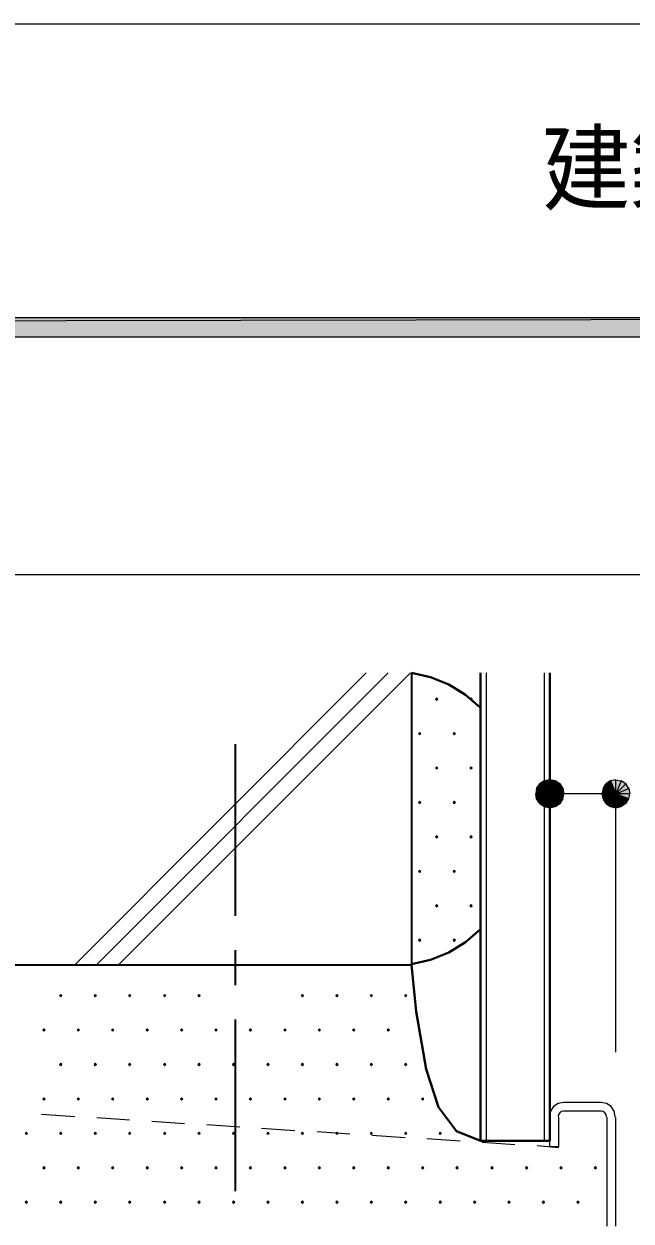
# Model space of a CAD drawing. Header units: millimetres. Extents: x 0 to 420, y 0 to 297.
# Drawn here: x 329.2 to 351.22, y 253.55 to 296.97 of the extents above; entities that cross this region are included whole.
import ezdxf
from ezdxf.enums import TextEntityAlignment as Align

# ---------------------------------------------------------------- set-up
doc = ezdxf.new("R2010")
doc.units = ezdxf.units.MM
doc.styles.add('kst32b', font='NotoSansJP-Variable.ttf')

msp = doc.modelspace()

# ---------------------------------------------------------------- hatches: boundary and pattern name
h = msp.add_hatch(color=7)
h.paths.add_polyline_path([(394.166, 285.623), (394.166, 286.321), (26.183, 285.623), (394.166, 285.623)])
h.paths.add_polyline_path([(394.166, 286.321), (26.183, 285.623), (26.183, 286.321), (394.166, 286.321)])
for points in [[(344.17, 272.521), (344.149, 272.5), (344.128, 272.479), (344.149, 272.457), (344.17, 272.436), (344.191, 272.457), (344.212, 272.479), (344.191, 272.5), (344.17, 272.521)], [(345.419, 272.521), (345.398, 272.5), (345.377, 272.479), (345.398, 272.457), (345.419, 272.436), (345.44, 272.457), (345.461, 272.479), (345.44, 272.5), (345.419, 272.521)], [(343.556, 271.272), (343.535, 271.251), (343.514, 271.23), (343.535, 271.208), (343.556, 271.187), (343.577, 271.208), (343.598, 271.23), (343.577, 271.251), (343.556, 271.272)], [(344.805, 271.272), (344.784, 271.251), (344.763, 271.23), (344.784, 271.208), (344.805, 271.187), (344.826, 271.208), (344.847, 271.23), (344.826, 271.251), (344.805, 271.272)], [(344.17, 270.023), (344.149, 270.002), (344.128, 269.981), (344.149, 269.96), (344.17, 269.938), (344.191, 269.96), (344.212, 269.981), (344.191, 270.002), (344.17, 270.023)], [(345.419, 270.023), (345.398, 270.002), (345.377, 269.981), (345.398, 269.96), (345.419, 269.938), (345.44, 269.96), (345.461, 269.981), (345.44, 270.002), (345.419, 270.023)], [(348.467, 269.515), (348.276, 269.557), (348.276, 269.049), (348.467, 269.515)], [(343.556, 268.774), (343.535, 268.753), (343.514, 268.732), (343.535, 268.711), (343.556, 268.69), (343.577, 268.711), (343.598, 268.732), (343.577, 268.753), (343.556, 268.774)], [(344.805, 268.774), (344.784, 268.753), (344.763, 268.732), (344.784, 268.711), (344.805, 268.69), (344.826, 268.711), (344.847, 268.732), (344.826, 268.753), (344.805, 268.774)], [(348.065, 268.584), (348.276, 268.541), (348.276, 269.049), (348.065, 268.584)], [(350.478, 268.584), (350.668, 268.541), (350.668, 269.049), (350.478, 268.584)], [(344.17, 267.525), (344.149, 267.504), (344.128, 267.483), (344.149, 267.462), (344.17, 267.441), (344.191, 267.462), (344.212, 267.483), (344.191, 267.504), (344.17, 267.525)], [(345.419, 267.525), (345.398, 267.504), (345.377, 267.483), (345.398, 267.462), (345.419, 267.441), (345.44, 267.462), (345.461, 267.483), (345.44, 267.504), (345.419, 267.525)], [(343.556, 266.277), (343.535, 266.255), (343.514, 266.234), (343.535, 266.213), (343.556, 266.192), (343.577, 266.213), (343.598, 266.234), (343.577, 266.255), (343.556, 266.277)], [(344.805, 266.277), (344.784, 266.255), (344.763, 266.234), (344.784, 266.213), (344.805, 266.192), (344.826, 266.213), (344.847, 266.234), (344.826, 266.255), (344.805, 266.277)], [(344.17, 265.028), (344.149, 265.007), (344.128, 264.985), (344.149, 264.964), (344.17, 264.943), (344.191, 264.964), (344.212, 264.985), (344.191, 265.007), (344.17, 265.028)], [(345.419, 265.028), (345.398, 265.007), (345.377, 264.985), (345.398, 264.964), (345.419, 264.943), (345.44, 264.964), (345.461, 264.985), (345.44, 265.007), (345.419, 265.028)], [(343.556, 263.779), (343.535, 263.758), (343.514, 263.737), (343.535, 263.715), (343.556, 263.694), (343.577, 263.715), (343.598, 263.737), (343.577, 263.758), (343.556, 263.779)], [(344.805, 263.779), (344.784, 263.758), (344.763, 263.737), (344.784, 263.715), (344.805, 263.694), (344.826, 263.715), (344.847, 263.737), (344.826, 263.758), (344.805, 263.779)], [(330.539, 261.768), (330.518, 261.747), (330.496, 261.726), (330.518, 261.705), (330.539, 261.683), (330.56, 261.705), (330.581, 261.726), (330.56, 261.747), (330.539, 261.768)], [(331.787, 261.768), (331.766, 261.747), (331.745, 261.726), (331.766, 261.705), (331.787, 261.683), (331.809, 261.705), (331.83, 261.726), (331.809, 261.747), (331.787, 261.768)], [(333.036, 261.768), (333.015, 261.747), (332.994, 261.726), (333.015, 261.705), (333.036, 261.683), (333.057, 261.705), (333.079, 261.726), (333.057, 261.747), (333.036, 261.768)], [(334.306, 261.768), (334.285, 261.747), (334.264, 261.726), (334.285, 261.705), (334.306, 261.683), (334.328, 261.705), (334.349, 261.726), (334.328, 261.747), (334.306, 261.768)], [(335.555, 261.768), (335.534, 261.747), (335.513, 261.726), (335.534, 261.705), (335.555, 261.683), (335.576, 261.705), (335.597, 261.726), (335.576, 261.747), (335.555, 261.768)], [(339.302, 261.768), (339.28, 261.747), (339.259, 261.726), (339.28, 261.705), (339.302, 261.683), (339.323, 261.705), (339.344, 261.726), (339.323, 261.747), (339.302, 261.768)], [(340.551, 261.768), (340.529, 261.747), (340.508, 261.726), (340.529, 261.705), (340.551, 261.683), (340.572, 261.705), (340.593, 261.726), (340.572, 261.747), (340.551, 261.768)], [(341.799, 261.768), (341.778, 261.747), (341.757, 261.726), (341.778, 261.705), (341.799, 261.683), (341.821, 261.705), (341.842, 261.726), (341.821, 261.747), (341.799, 261.768)], [(343.048, 261.768), (343.027, 261.747), (343.006, 261.726), (343.027, 261.705), (343.048, 261.683), (343.069, 261.705), (343.091, 261.726), (343.069, 261.747), (343.048, 261.768)], [(329.925, 260.519), (329.904, 260.498), (329.882, 260.477), (329.904, 260.456), (329.925, 260.435), (329.946, 260.456), (329.967, 260.477), (329.946, 260.498), (329.925, 260.519)], [(331.174, 260.519), (331.153, 260.498), (331.131, 260.477), (331.153, 260.456), (331.174, 260.435), (331.195, 260.456), (331.216, 260.477), (331.195, 260.498), (331.174, 260.519)], [(332.422, 260.519), (332.401, 260.498), (332.38, 260.477), (332.401, 260.456), (332.422, 260.435), (332.444, 260.456), (332.465, 260.477), (332.444, 260.498), (332.422, 260.519)], [(333.671, 260.519), (333.65, 260.498), (333.629, 260.477), (333.65, 260.456), (333.671, 260.435), (333.693, 260.456), (333.714, 260.477), (333.693, 260.498), (333.671, 260.519)], [(334.92, 260.519), (334.899, 260.498), (334.878, 260.477), (334.899, 260.456), (334.92, 260.435), (334.941, 260.456), (334.962, 260.477), (334.941, 260.498), (334.92, 260.519)], [(336.169, 260.519), (336.148, 260.498), (336.127, 260.477), (336.148, 260.456), (336.169, 260.435), (336.19, 260.456), (336.211, 260.477), (336.19, 260.498), (336.169, 260.519)], [(337.418, 260.519), (337.397, 260.498), (337.376, 260.477), (337.397, 260.456), (337.418, 260.435), (337.439, 260.456), (337.46, 260.477), (337.439, 260.498), (337.418, 260.519)], [(338.667, 260.519), (338.646, 260.498), (338.624, 260.477), (338.646, 260.456), (338.667, 260.435), (338.688, 260.456), (338.709, 260.477), (338.688, 260.498), (338.667, 260.519)], [(339.916, 260.519), (339.894, 260.498), (339.873, 260.477), (339.894, 260.456), (339.916, 260.435), (339.937, 260.456), (339.958, 260.477), (339.937, 260.498), (339.916, 260.519)], [(341.164, 260.519), (341.143, 260.498), (341.122, 260.477), (341.143, 260.456), (341.164, 260.435), (341.186, 260.456), (341.207, 260.477), (341.186, 260.498), (341.164, 260.519)], [(342.413, 260.519), (342.392, 260.498), (342.371, 260.477), (342.392, 260.456), (342.413, 260.435), (342.434, 260.456), (342.455, 260.477), (342.434, 260.498), (342.413, 260.519)], [(330.539, 259.271), (330.518, 259.249), (330.496, 259.228), (330.518, 259.207), (330.539, 259.186), (330.56, 259.207), (330.581, 259.228), (330.56, 259.249), (330.539, 259.271)], [(331.787, 259.271), (331.766, 259.249), (331.745, 259.228), (331.766, 259.207), (331.787, 259.186), (331.809, 259.207), (331.83, 259.228), (331.809, 259.249), (331.787, 259.271)], [(333.036, 259.271), (333.015, 259.249), (332.994, 259.228), (333.015, 259.207), (333.036, 259.186), (333.057, 259.207), (333.079, 259.228), (333.057, 259.249), (333.036, 259.271)], [(334.306, 259.271), (334.285, 259.249), (334.264, 259.228), (334.285, 259.207), (334.306, 259.186), (334.328, 259.207), (334.349, 259.228), (334.328, 259.249), (334.306, 259.271)], [(335.555, 259.271), (335.534, 259.249), (335.513, 259.228), (335.534, 259.207), (335.555, 259.186), (335.576, 259.207), (335.597, 259.228), (335.576, 259.249), (335.555, 259.271)], [(336.804, 259.271), (336.783, 259.249), (336.762, 259.228), (336.783, 259.207), (336.804, 259.186), (336.825, 259.207), (336.846, 259.228), (336.825, 259.249), (336.804, 259.271)], [(338.053, 259.271), (338.032, 259.249), (338.011, 259.228), (338.032, 259.207), (338.053, 259.186), (338.074, 259.207), (338.095, 259.228), (338.074, 259.249), (338.053, 259.271)], [(339.302, 259.271), (339.28, 259.249), (339.259, 259.228), (339.28, 259.207), (339.302, 259.186), (339.323, 259.207), (339.344, 259.228), (339.323, 259.249), (339.302, 259.271)], [(340.551, 259.271), (340.529, 259.249), (340.508, 259.228), (340.529, 259.207), (340.551, 259.186), (340.572, 259.207), (340.593, 259.228), (340.572, 259.249), (340.551, 259.271)], [(341.799, 259.271), (341.778, 259.249), (341.757, 259.228), (341.778, 259.207), (341.799, 259.186), (341.821, 259.207), (341.842, 259.228), (341.821, 259.249), (341.799, 259.271)], [(343.048, 259.271), (343.027, 259.249), (343.006, 259.228), (343.027, 259.207), (343.048, 259.186), (343.069, 259.207), (343.091, 259.228), (343.069, 259.249), (343.048, 259.271)], [(329.925, 258.022), (329.904, 258), (329.882, 257.979), (329.904, 257.958), (329.925, 257.937), (329.946, 257.958), (329.967, 257.979), (329.946, 258), (329.925, 258.022)], [(331.174, 258.022), (331.153, 258), (331.131, 257.979), (331.153, 257.958), (331.174, 257.937), (331.195, 257.958), (331.216, 257.979), (331.195, 258), (331.174, 258.022)], [(332.422, 258.022), (332.401, 258), (332.38, 257.979), (332.401, 257.958), (332.422, 257.937), (332.444, 257.958), (332.465, 257.979), (332.444, 258), (332.422, 258.022)], [(333.671, 258.022), (333.65, 258), (333.629, 257.979), (333.65, 257.958), (333.671, 257.937), (333.693, 257.958), (333.714, 257.979), (333.693, 258), (333.671, 258.022)], [(334.92, 258.022), (334.899, 258), (334.878, 257.979), (334.899, 257.958), (334.92, 257.937), (334.941, 257.958), (334.962, 257.979), (334.941, 258), (334.92, 258.022)], [(336.169, 258.022), (336.148, 258), (336.127, 257.979), (336.148, 257.958), (336.169, 257.937), (336.19, 257.958), (336.211, 257.979), (336.19, 258), (336.169, 258.022)], [(337.418, 258.022), (337.397, 258), (337.376, 257.979), (337.397, 257.958), (337.418, 257.937), (337.439, 257.958), (337.46, 257.979), (337.439, 258), (337.418, 258.022)], [(338.667, 258.022), (338.646, 258), (338.624, 257.979), (338.646, 257.958), (338.667, 257.937), (338.688, 257.958), (338.709, 257.979), (338.688, 258), (338.667, 258.022)], [(339.916, 258.022), (339.894, 258), (339.873, 257.979), (339.894, 257.958), (339.916, 257.937), (339.937, 257.958), (339.958, 257.979), (339.937, 258), (339.916, 258.022)], [(341.164, 258.022), (341.143, 258), (341.122, 257.979), (341.143, 257.958), (341.164, 257.937), (341.186, 257.958), (341.207, 257.979), (341.186, 258), (341.164, 258.022)], [(342.413, 258.022), (342.392, 258), (342.371, 257.979), (342.392, 257.958), (342.413, 257.937), (342.434, 257.958), (342.455, 257.979), (342.434, 258), (342.413, 258.022)], [(343.662, 258.022), (343.641, 258), (343.62, 257.979), (343.641, 257.958), (343.662, 257.937), (343.683, 257.958), (343.704, 257.979), (343.683, 258), (343.662, 258.022)], [(329.29, 256.773), (329.269, 256.752), (329.248, 256.73), (329.269, 256.709), (329.29, 256.688), (329.311, 256.709), (329.332, 256.73), (329.311, 256.752), (329.29, 256.773)], [(330.539, 256.773), (330.518, 256.752), (330.496, 256.73), (330.518, 256.709), (330.539, 256.688), (330.56, 256.709), (330.581, 256.73), (330.56, 256.752), (330.539, 256.773)], [(331.787, 256.773), (331.766, 256.752), (331.745, 256.73), (331.766, 256.709), (331.787, 256.688), (331.809, 256.709), (331.83, 256.73), (331.809, 256.752), (331.787, 256.773)], [(333.036, 256.773), (333.015, 256.752), (332.994, 256.73), (333.015, 256.709), (333.036, 256.688), (333.057, 256.709), (333.079, 256.73), (333.057, 256.752), (333.036, 256.773)], [(334.306, 256.773), (334.285, 256.752), (334.264, 256.73), (334.285, 256.709), (334.306, 256.688), (334.328, 256.709), (334.349, 256.73), (334.328, 256.752), (334.306, 256.773)], [(335.555, 256.773), (335.534, 256.752), (335.513, 256.73), (335.534, 256.709), (335.555, 256.688), (335.576, 256.709), (335.597, 256.73), (335.576, 256.752), (335.555, 256.773)], [(336.804, 256.773), (336.783, 256.752), (336.762, 256.73), (336.783, 256.709), (336.804, 256.688), (336.825, 256.709), (336.846, 256.73), (336.825, 256.752), (336.804, 256.773)], [(338.053, 256.773), (338.032, 256.752), (338.011, 256.73), (338.032, 256.709), (338.053, 256.688), (338.074, 256.709), (338.095, 256.73), (338.074, 256.752), (338.053, 256.773)], [(339.302, 256.773), (339.28, 256.752), (339.259, 256.73), (339.28, 256.709), (339.302, 256.688), (339.323, 256.709), (339.344, 256.73), (339.323, 256.752), (339.302, 256.773)], [(340.551, 256.773), (340.529, 256.752), (340.508, 256.73), (340.529, 256.709), (340.551, 256.688), (340.572, 256.709), (340.593, 256.73), (340.572, 256.752), (340.551, 256.773)], [(341.799, 256.773), (341.778, 256.752), (341.757, 256.73), (341.778, 256.709), (341.799, 256.688), (341.821, 256.709), (341.842, 256.73), (341.821, 256.752), (341.799, 256.773)], [(343.048, 256.773), (343.027, 256.752), (343.006, 256.73), (343.027, 256.709), (343.048, 256.688), (343.069, 256.709), (343.091, 256.73), (343.069, 256.752), (343.048, 256.773)], [(344.297, 256.773), (344.276, 256.752), (344.255, 256.73), (344.276, 256.709), (344.297, 256.688), (344.318, 256.709), (344.339, 256.73), (344.318, 256.752), (344.297, 256.773)], [(329.925, 255.524), (329.904, 255.503), (329.882, 255.482), (329.904, 255.46), (329.925, 255.439), (329.946, 255.46), (329.967, 255.482), (329.946, 255.503), (329.925, 255.524)], [(331.174, 255.524), (331.153, 255.503), (331.131, 255.482), (331.153, 255.46), (331.174, 255.439), (331.195, 255.46), (331.216, 255.482), (331.195, 255.503), (331.174, 255.524)], [(332.422, 255.524), (332.401, 255.503), (332.38, 255.482), (332.401, 255.46), (332.422, 255.439), (332.444, 255.46), (332.465, 255.482), (332.444, 255.503), (332.422, 255.524)], [(333.671, 255.524), (333.65, 255.503), (333.629, 255.482), (333.65, 255.46), (333.671, 255.439), (333.693, 255.46), (333.714, 255.482), (333.693, 255.503), (333.671, 255.524)], [(334.92, 255.524), (334.899, 255.503), (334.878, 255.482), (334.899, 255.46), (334.92, 255.439), (334.941, 255.46), (334.962, 255.482), (334.941, 255.503), (334.92, 255.524)], [(336.169, 255.524), (336.148, 255.503), (336.127, 255.482), (336.148, 255.46), (336.169, 255.439), (336.19, 255.46), (336.211, 255.482), (336.19, 255.503), (336.169, 255.524)], [(337.418, 255.524), (337.397, 255.503), (337.376, 255.482), (337.397, 255.46), (337.418, 255.439), (337.439, 255.46), (337.46, 255.482), (337.439, 255.503), (337.418, 255.524)], [(338.667, 255.524), (338.646, 255.503), (338.624, 255.482), (338.646, 255.46), (338.667, 255.439), (338.688, 255.46), (338.709, 255.482), (338.688, 255.503), (338.667, 255.524)], [(339.916, 255.524), (339.894, 255.503), (339.873, 255.482), (339.894, 255.46), (339.916, 255.439), (339.937, 255.46), (339.958, 255.482), (339.937, 255.503), (339.916, 255.524)], [(341.164, 255.524), (341.143, 255.503), (341.122, 255.482), (341.143, 255.46), (341.164, 255.439), (341.186, 255.46), (341.207, 255.482), (341.186, 255.503), (341.164, 255.524)], [(342.413, 255.524), (342.392, 255.503), (342.371, 255.482), (342.392, 255.46), (342.413, 255.439), (342.434, 255.46), (342.455, 255.482), (342.434, 255.503), (342.413, 255.524)], [(343.662, 255.524), (343.641, 255.503), (343.62, 255.482), (343.641, 255.46), (343.662, 255.439), (343.683, 255.46), (343.704, 255.482), (343.683, 255.503), (343.662, 255.524)], [(344.911, 255.524), (344.89, 255.503), (344.869, 255.482), (344.89, 255.46), (344.911, 255.439), (344.932, 255.46), (344.953, 255.482), (344.932, 255.503), (344.911, 255.524)], [(346.181, 255.524), (346.16, 255.503), (346.138, 255.482), (346.16, 255.46), (346.181, 255.439), (346.202, 255.46), (346.223, 255.482), (346.202, 255.503), (346.181, 255.524)], [(347.43, 255.524), (347.409, 255.503), (347.387, 255.482), (347.409, 255.46), (347.43, 255.439), (347.451, 255.46), (347.472, 255.482), (347.451, 255.503), (347.43, 255.524)], [(348.679, 255.524), (348.657, 255.503), (348.636, 255.482), (348.657, 255.46), (348.679, 255.439), (348.7, 255.46), (348.721, 255.482), (348.7, 255.503), (348.679, 255.524)], [(349.927, 255.524), (349.906, 255.503), (349.885, 255.482), (349.906, 255.46), (349.927, 255.439), (349.948, 255.46), (349.97, 255.482), (349.948, 255.503), (349.927, 255.524)], [(329.29, 254.275), (329.269, 254.254), (329.248, 254.233), (329.269, 254.212), (329.29, 254.19), (329.311, 254.212), (329.332, 254.233), (329.311, 254.254), (329.29, 254.275)], [(330.539, 254.275), (330.518, 254.254), (330.496, 254.233), (330.518, 254.212), (330.539, 254.19), (330.56, 254.212), (330.581, 254.233), (330.56, 254.254), (330.539, 254.275)], [(331.787, 254.275), (331.766, 254.254), (331.745, 254.233), (331.766, 254.212), (331.787, 254.19), (331.809, 254.212), (331.83, 254.233), (331.809, 254.254), (331.787, 254.275)], [(333.036, 254.275), (333.015, 254.254), (332.994, 254.233), (333.015, 254.212), (333.036, 254.19), (333.057, 254.212), (333.079, 254.233), (333.057, 254.254), (333.036, 254.275)], [(334.306, 254.275), (334.285, 254.254), (334.264, 254.233), (334.285, 254.212), (334.306, 254.19), (334.328, 254.212), (334.349, 254.233), (334.328, 254.254), (334.306, 254.275)], [(335.555, 254.275), (335.534, 254.254), (335.513, 254.233), (335.534, 254.212), (335.555, 254.19), (335.576, 254.212), (335.597, 254.233), (335.576, 254.254), (335.555, 254.275)], [(336.804, 254.275), (336.783, 254.254), (336.762, 254.233), (336.783, 254.212), (336.804, 254.19), (336.825, 254.212), (336.846, 254.233), (336.825, 254.254), (336.804, 254.275)], [(338.053, 254.275), (338.032, 254.254), (338.011, 254.233), (338.032, 254.212), (338.053, 254.19), (338.074, 254.212), (338.095, 254.233), (338.074, 254.254), (338.053, 254.275)], [(339.302, 254.275), (339.28, 254.254), (339.259, 254.233), (339.28, 254.212), (339.302, 254.19), (339.323, 254.212), (339.344, 254.233), (339.323, 254.254), (339.302, 254.275)], [(340.551, 254.275), (340.529, 254.254), (340.508, 254.233), (340.529, 254.212), (340.551, 254.19), (340.572, 254.212), (340.593, 254.233), (340.572, 254.254), (340.551, 254.275)], [(341.799, 254.275), (341.778, 254.254), (341.757, 254.233), (341.778, 254.212), (341.799, 254.19), (341.821, 254.212), (341.842, 254.233), (341.821, 254.254), (341.799, 254.275)], [(343.048, 254.275), (343.027, 254.254), (343.006, 254.233), (343.027, 254.212), (343.048, 254.19), (343.069, 254.212), (343.091, 254.233), (343.069, 254.254), (343.048, 254.275)], [(344.297, 254.275), (344.276, 254.254), (344.255, 254.233), (344.276, 254.212), (344.297, 254.19), (344.318, 254.212), (344.339, 254.233), (344.318, 254.254), (344.297, 254.275)], [(345.546, 254.275), (345.525, 254.254), (345.504, 254.233), (345.525, 254.212), (345.546, 254.19), (345.567, 254.212), (345.588, 254.233), (345.567, 254.254), (345.546, 254.275)], [(346.795, 254.275), (346.773, 254.254), (346.752, 254.233), (346.773, 254.212), (346.795, 254.19), (346.816, 254.212), (346.837, 254.233), (346.816, 254.254), (346.795, 254.275)], [(348.044, 254.275), (348.022, 254.254), (348.001, 254.233), (348.022, 254.212), (348.044, 254.19), (348.065, 254.212), (348.086, 254.233), (348.065, 254.254), (348.044, 254.275)], [(349.292, 254.275), (349.271, 254.254), (349.25, 254.233), (349.271, 254.212), (349.292, 254.19), (349.313, 254.212), (349.335, 254.233), (349.313, 254.254), (349.292, 254.275)]]:
    msp.add_hatch(color=7).paths.add_polyline_path(points)
h = msp.add_hatch(color=7)
h.paths.add_polyline_path([(348.065, 269.515), (347.916, 269.409), (348.276, 269.049), (348.065, 269.515)])
h.paths.add_polyline_path([(347.916, 269.409), (348.276, 269.049), (347.789, 269.24), (347.916, 269.409)])
h.paths.add_polyline_path([(348.276, 269.049), (347.789, 269.24), (347.768, 269.049), (348.276, 269.049)])
h = msp.add_hatch(color=7)
h.paths.add_polyline_path([(347.789, 269.24), (347.768, 269.049), (348.276, 269.049), (347.789, 269.24)])
h.paths.add_polyline_path([(347.768, 269.049), (348.276, 269.049), (347.789, 268.859), (347.768, 269.049)])
h.paths.add_polyline_path([(348.276, 269.049), (347.789, 268.859), (347.916, 268.69), (348.276, 269.049)])
h = msp.add_hatch(color=7)
h.paths.add_polyline_path([(348.276, 269.557), (348.065, 269.515), (348.276, 269.049), (348.276, 269.557)])
h.paths.add_polyline_path([(348.065, 269.515), (348.276, 269.049), (347.916, 269.409), (348.065, 269.515)])
h.paths.add_polyline_path([(348.276, 269.049), (347.916, 269.409), (347.789, 269.24), (348.276, 269.049)])
h = msp.add_hatch(color=7)
h.paths.add_polyline_path([(348.636, 269.409), (348.467, 269.515), (348.276, 269.049), (348.636, 269.409)])
h.paths.add_polyline_path([(348.467, 269.515), (348.276, 269.049), (348.276, 269.557), (348.467, 269.515)])
h.paths.add_polyline_path([(348.276, 269.049), (348.276, 269.557), (348.065, 269.515), (348.276, 269.049)])
h = msp.add_hatch(color=7)
h.paths.add_polyline_path([(348.784, 269.049), (348.742, 269.24), (348.276, 269.049), (348.784, 269.049)])
h.paths.add_polyline_path([(348.742, 269.24), (348.276, 269.049), (348.636, 269.409), (348.742, 269.24)])
h.paths.add_polyline_path([(348.276, 269.049), (348.636, 269.409), (348.467, 269.515), (348.276, 269.049)])
h = msp.add_hatch(color=7)
h.paths.add_polyline_path([(348.742, 268.859), (348.784, 269.049), (348.276, 269.049), (348.742, 268.859)])
h.paths.add_polyline_path([(348.784, 269.049), (348.276, 269.049), (348.742, 269.24), (348.784, 269.049)])
h.paths.add_polyline_path([(348.276, 269.049), (348.742, 269.24), (348.636, 269.409), (348.276, 269.049)])
h = msp.add_hatch(color=7)
h.paths.add_polyline_path([(350.478, 269.515), (350.308, 269.409), (350.668, 269.049), (350.478, 269.515)])
h.paths.add_polyline_path([(350.308, 269.409), (350.668, 269.049), (350.203, 269.24), (350.308, 269.409)])
h.paths.add_polyline_path([(350.668, 269.049), (350.203, 269.24), (350.16, 269.049), (350.668, 269.049)])
h = msp.add_hatch(color=7)
h.paths.add_polyline_path([(351.028, 269.409), (350.859, 269.515), (350.668, 269.049), (351.028, 269.409)])
h.paths.add_polyline_path([(350.859, 269.515), (350.668, 269.049), (350.668, 269.557), (350.859, 269.515)])
h.paths.add_polyline_path([(350.668, 269.049), (350.668, 269.557), (350.478, 269.515), (350.668, 269.049)])
h = msp.add_hatch(color=7)
h.paths.add_polyline_path([(351.134, 268.859), (351.176, 269.049), (350.668, 269.049), (351.134, 268.859)])
h.paths.add_polyline_path([(351.176, 269.049), (350.668, 269.049), (351.134, 269.24), (351.176, 269.049)])
h.paths.add_polyline_path([(350.668, 269.049), (351.134, 269.24), (351.028, 269.409), (350.668, 269.049)])
h = msp.add_hatch(color=7)
h.paths.add_polyline_path([(347.768, 269.049), (347.789, 268.859), (348.276, 269.049), (347.768, 269.049)])
h.paths.add_polyline_path([(347.789, 268.859), (348.276, 269.049), (347.916, 268.69), (347.789, 268.859)])
h.paths.add_polyline_path([(348.276, 269.049), (347.916, 268.69), (348.065, 268.584), (348.276, 269.049)])
h = msp.add_hatch(color=7)
h.paths.add_polyline_path([(347.916, 268.69), (348.065, 268.584), (348.276, 269.049), (347.916, 268.69)])
h.paths.add_polyline_path([(348.065, 268.584), (348.276, 269.049), (348.276, 268.541), (348.065, 268.584)])
h.paths.add_polyline_path([(348.276, 269.049), (348.276, 268.541), (348.467, 268.584), (348.276, 269.049)])
h = msp.add_hatch(color=7)
h.paths.add_polyline_path([(348.467, 268.584), (348.636, 268.69), (348.276, 269.049), (348.467, 268.584)])
h.paths.add_polyline_path([(348.636, 268.69), (348.276, 269.049), (348.742, 268.859), (348.636, 268.69)])
h.paths.add_polyline_path([(348.276, 269.049), (348.742, 268.859), (348.784, 269.049), (348.276, 269.049)])
h = msp.add_hatch(color=7)
h.paths.add_polyline_path([(348.276, 268.541), (348.467, 268.584), (348.276, 269.049), (348.276, 268.541)])
h.paths.add_polyline_path([(348.467, 268.584), (348.276, 269.049), (348.636, 268.69), (348.467, 268.584)])
h.paths.add_polyline_path([(348.276, 269.049), (348.636, 268.69), (348.742, 268.859), (348.276, 269.049)])
h = msp.add_hatch(color=7)
h.paths.add_polyline_path([(350.16, 269.049), (350.203, 268.859), (350.668, 269.049), (350.16, 269.049)])
h.paths.add_polyline_path([(350.203, 268.859), (350.668, 269.049), (350.308, 268.69), (350.203, 268.859)])
h.paths.add_polyline_path([(350.668, 269.049), (350.308, 268.69), (350.478, 268.584), (350.668, 269.049)])
h = msp.add_hatch(color=7)
h.paths.add_polyline_path([(350.668, 268.541), (350.859, 268.584), (350.668, 269.049), (350.668, 268.541)])
h.paths.add_polyline_path([(350.859, 268.584), (350.668, 269.049), (351.028, 268.69), (350.859, 268.584)])
h.paths.add_polyline_path([(350.668, 269.049), (351.028, 268.69), (351.134, 268.859), (350.668, 269.049)])

# ---------------------------------------------------------------- linework, layer by layer
at = {"lineweight": 13}
msp.add_lwpolyline([(0.191, 0), (0.191, 296.968), (420.158, 296.968), (420.158, 0)], close=True, dxfattribs=at)
at = {"lineweight": 0}
for points in [[(394.166, 285.623), (394.166, 286.321), (26.183, 285.623)], [(394.166, 286.321), (26.183, 285.623), (26.183, 286.321)], [(344.17, 272.521), (344.149, 272.5), (344.128, 272.479), (344.149, 272.457), (344.17, 272.436), (344.191, 272.457), (344.212, 272.479), (344.191, 272.5)], [(345.419, 272.521), (345.398, 272.5), (345.377, 272.479), (345.398, 272.457), (345.419, 272.436), (345.44, 272.457), (345.461, 272.479), (345.44, 272.5)], [(343.556, 271.272), (343.535, 271.251), (343.514, 271.23), (343.535, 271.208), (343.556, 271.187), (343.577, 271.208), (343.598, 271.23), (343.577, 271.251)], [(344.805, 271.272), (344.784, 271.251), (344.763, 271.23), (344.784, 271.208), (344.805, 271.187), (344.826, 271.208), (344.847, 271.23), (344.826, 271.251)], [(344.17, 270.023), (344.149, 270.002), (344.128, 269.981), (344.149, 269.96), (344.17, 269.938), (344.191, 269.96), (344.212, 269.981), (344.191, 270.002)], [(345.419, 270.023), (345.398, 270.002), (345.377, 269.981), (345.398, 269.96), (345.419, 269.938), (345.44, 269.96), (345.461, 269.981), (345.44, 270.002)], [(347.789, 269.24), (347.768, 269.049), (348.276, 269.049)], [(348.276, 269.049), (347.789, 269.24), (347.768, 269.049)], [(348.276, 269.049), (347.916, 269.409), (347.789, 269.24)], [(347.916, 269.409), (348.276, 269.049), (347.789, 269.24)], [(348.065, 269.515), (348.276, 269.049), (347.916, 269.409)], [(348.065, 269.515), (347.916, 269.409), (348.276, 269.049)], [(348.276, 269.557), (348.065, 269.515), (348.276, 269.049)], [(348.276, 269.049), (348.276, 269.557), (348.065, 269.515)], [(348.467, 269.515), (348.276, 269.557), (348.276, 269.049)], [(348.467, 269.515), (348.276, 269.049), (348.276, 269.557)], [(348.276, 269.049), (348.636, 269.409), (348.467, 269.515)], [(348.636, 269.409), (348.467, 269.515), (348.276, 269.049)], [(348.742, 269.24), (348.276, 269.049), (348.636, 269.409)], [(348.276, 269.049), (348.742, 269.24), (348.636, 269.409)], [(348.784, 269.049), (348.742, 269.24), (348.276, 269.049)], [(348.784, 269.049), (348.276, 269.049), (348.742, 269.24)], [(350.668, 269.049), (350.203, 269.24), (350.16, 269.049)], [(350.308, 269.409), (350.668, 269.049), (350.203, 269.24)], [(350.478, 269.515), (350.308, 269.409), (350.668, 269.049)], [(350.668, 269.049), (350.668, 269.557), (350.478, 269.515)], [(350.859, 269.515), (350.668, 269.049), (350.668, 269.557)], [(351.028, 269.409), (350.859, 269.515), (350.668, 269.049)], [(350.668, 269.049), (351.134, 269.24), (351.028, 269.409)], [(351.176, 269.049), (350.668, 269.049), (351.134, 269.24)], [(343.556, 268.774), (343.535, 268.753), (343.514, 268.732), (343.535, 268.711), (343.556, 268.69), (343.577, 268.711), (343.598, 268.732), (343.577, 268.753)], [(344.805, 268.774), (344.784, 268.753), (344.763, 268.732), (344.784, 268.711), (344.805, 268.69), (344.826, 268.711), (344.847, 268.732), (344.826, 268.753)], [(347.768, 269.049), (348.276, 269.049), (347.789, 268.859)], [(347.768, 269.049), (347.789, 268.859), (348.276, 269.049)], [(348.276, 269.049), (347.789, 268.859), (347.916, 268.69)], [(347.789, 268.859), (348.276, 269.049), (347.916, 268.69)], [(347.916, 268.69), (348.065, 268.584), (348.276, 269.049)], [(348.276, 269.049), (347.916, 268.69), (348.065, 268.584)], [(348.065, 268.584), (348.276, 269.049), (348.276, 268.541)], [(348.065, 268.584), (348.276, 268.541), (348.276, 269.049)], [(348.276, 269.049), (348.276, 268.541), (348.467, 268.584)], [(348.467, 268.584), (348.636, 268.69), (348.276, 269.049)], [(348.636, 268.69), (348.276, 269.049), (348.742, 268.859)], [(348.276, 269.049), (348.742, 268.859), (348.784, 269.049)], [(348.276, 268.541), (348.467, 268.584), (348.276, 269.049)], [(348.467, 268.584), (348.276, 269.049), (348.636, 268.69)], [(348.276, 269.049), (348.636, 268.69), (348.742, 268.859)], [(348.742, 268.859), (348.784, 269.049), (348.276, 269.049)], [(350.16, 269.049), (350.203, 268.859), (350.668, 269.049)], [(350.203, 268.859), (350.668, 269.049), (350.308, 268.69)], [(350.668, 269.049), (350.308, 268.69), (350.478, 268.584)], [(350.478, 268.584), (350.668, 268.541), (350.668, 269.049)], [(350.668, 268.541), (350.859, 268.584), (350.668, 269.049)], [(350.859, 268.584), (350.668, 269.049), (351.028, 268.69)], [(350.668, 269.049), (351.028, 268.69), (351.134, 268.859)], [(351.134, 268.859), (351.176, 269.049), (350.668, 269.049)], [(344.17, 267.525), (344.149, 267.504), (344.128, 267.483), (344.149, 267.462), (344.17, 267.441), (344.191, 267.462), (344.212, 267.483), (344.191, 267.504)], [(345.419, 267.525), (345.398, 267.504), (345.377, 267.483), (345.398, 267.462), (345.419, 267.441), (345.44, 267.462), (345.461, 267.483), (345.44, 267.504)], [(343.556, 266.277), (343.535, 266.255), (343.514, 266.234), (343.535, 266.213), (343.556, 266.192), (343.577, 266.213), (343.598, 266.234), (343.577, 266.255)], [(344.805, 266.277), (344.784, 266.255), (344.763, 266.234), (344.784, 266.213), (344.805, 266.192), (344.826, 266.213), (344.847, 266.234), (344.826, 266.255)], [(344.17, 265.028), (344.149, 265.007), (344.128, 264.985), (344.149, 264.964), (344.17, 264.943), (344.191, 264.964), (344.212, 264.985), (344.191, 265.007)], [(345.419, 265.028), (345.398, 265.007), (345.377, 264.985), (345.398, 264.964), (345.419, 264.943), (345.44, 264.964), (345.461, 264.985), (345.44, 265.007)], [(343.556, 263.779), (343.535, 263.758), (343.514, 263.737), (343.535, 263.715), (343.556, 263.694), (343.577, 263.715), (343.598, 263.737), (343.577, 263.758)], [(344.805, 263.779), (344.784, 263.758), (344.763, 263.737), (344.784, 263.715), (344.805, 263.694), (344.826, 263.715), (344.847, 263.737), (344.826, 263.758)], [(330.539, 261.768), (330.518, 261.747), (330.496, 261.726), (330.518, 261.705), (330.539, 261.683), (330.56, 261.705), (330.581, 261.726), (330.56, 261.747)], [(331.787, 261.768), (331.766, 261.747), (331.745, 261.726), (331.766, 261.705), (331.787, 261.683), (331.809, 261.705), (331.83, 261.726), (331.809, 261.747)], [(333.036, 261.768), (333.015, 261.747), (332.994, 261.726), (333.015, 261.705), (333.036, 261.683), (333.057, 261.705), (333.079, 261.726), (333.057, 261.747)], [(334.306, 261.768), (334.285, 261.747), (334.264, 261.726), (334.285, 261.705), (334.306, 261.683), (334.328, 261.705), (334.349, 261.726), (334.328, 261.747)], [(335.555, 261.768), (335.534, 261.747), (335.513, 261.726), (335.534, 261.705), (335.555, 261.683), (335.576, 261.705), (335.597, 261.726), (335.576, 261.747)], [(339.302, 261.768), (339.28, 261.747), (339.259, 261.726), (339.28, 261.705), (339.302, 261.683), (339.323, 261.705), (339.344, 261.726), (339.323, 261.747)], [(340.551, 261.768), (340.529, 261.747), (340.508, 261.726), (340.529, 261.705), (340.551, 261.683), (340.572, 261.705), (340.593, 261.726), (340.572, 261.747)], [(341.799, 261.768), (341.778, 261.747), (341.757, 261.726), (341.778, 261.705), (341.799, 261.683), (341.821, 261.705), (341.842, 261.726), (341.821, 261.747)], [(343.048, 261.768), (343.027, 261.747), (343.006, 261.726), (343.027, 261.705), (343.048, 261.683), (343.069, 261.705), (343.091, 261.726), (343.069, 261.747)], [(329.925, 260.519), (329.904, 260.498), (329.882, 260.477), (329.904, 260.456), (329.925, 260.435), (329.946, 260.456), (329.967, 260.477), (329.946, 260.498)], [(331.174, 260.519), (331.153, 260.498), (331.131, 260.477), (331.153, 260.456), (331.174, 260.435), (331.195, 260.456), (331.216, 260.477), (331.195, 260.498)], [(332.422, 260.519), (332.401, 260.498), (332.38, 260.477), (332.401, 260.456), (332.422, 260.435), (332.444, 260.456), (332.465, 260.477), (332.444, 260.498)], [(333.671, 260.519), (333.65, 260.498), (333.629, 260.477), (333.65, 260.456), (333.671, 260.435), (333.693, 260.456), (333.714, 260.477), (333.693, 260.498)], [(334.92, 260.519), (334.899, 260.498), (334.878, 260.477), (334.899, 260.456), (334.92, 260.435), (334.941, 260.456), (334.962, 260.477), (334.941, 260.498)], [(336.169, 260.519), (336.148, 260.498), (336.127, 260.477), (336.148, 260.456), (336.169, 260.435), (336.19, 260.456), (336.211, 260.477), (336.19, 260.498)], [(337.418, 260.519), (337.397, 260.498), (337.376, 260.477), (337.397, 260.456), (337.418, 260.435), (337.439, 260.456), (337.46, 260.477), (337.439, 260.498)], [(338.667, 260.519), (338.646, 260.498), (338.624, 260.477), (338.646, 260.456), (338.667, 260.435), (338.688, 260.456), (338.709, 260.477), (338.688, 260.498)], [(339.916, 260.519), (339.894, 260.498), (339.873, 260.477), (339.894, 260.456), (339.916, 260.435), (339.937, 260.456), (339.958, 260.477), (339.937, 260.498)], [(341.164, 260.519), (341.143, 260.498), (341.122, 260.477), (341.143, 260.456), (341.164, 260.435), (341.186, 260.456), (341.207, 260.477), (341.186, 260.498)], [(342.413, 260.519), (342.392, 260.498), (342.371, 260.477), (342.392, 260.456), (342.413, 260.435), (342.434, 260.456), (342.455, 260.477), (342.434, 260.498)], [(330.539, 259.271), (330.518, 259.249), (330.496, 259.228), (330.518, 259.207), (330.539, 259.186), (330.56, 259.207), (330.581, 259.228), (330.56, 259.249)], [(331.787, 259.271), (331.766, 259.249), (331.745, 259.228), (331.766, 259.207), (331.787, 259.186), (331.809, 259.207), (331.83, 259.228), (331.809, 259.249)], [(333.036, 259.271), (333.015, 259.249), (332.994, 259.228), (333.015, 259.207), (333.036, 259.186), (333.057, 259.207), (333.079, 259.228), (333.057, 259.249)], [(334.306, 259.271), (334.285, 259.249), (334.264, 259.228), (334.285, 259.207), (334.306, 259.186), (334.328, 259.207), (334.349, 259.228), (334.328, 259.249)], [(335.555, 259.271), (335.534, 259.249), (335.513, 259.228), (335.534, 259.207), (335.555, 259.186), (335.576, 259.207), (335.597, 259.228), (335.576, 259.249)], [(336.804, 259.271), (336.783, 259.249), (336.762, 259.228), (336.783, 259.207), (336.804, 259.186), (336.825, 259.207), (336.846, 259.228), (336.825, 259.249)], [(338.053, 259.271), (338.032, 259.249), (338.011, 259.228), (338.032, 259.207), (338.053, 259.186), (338.074, 259.207), (338.095, 259.228), (338.074, 259.249)], [(339.302, 259.271), (339.28, 259.249), (339.259, 259.228), (339.28, 259.207), (339.302, 259.186), (339.323, 259.207), (339.344, 259.228), (339.323, 259.249)], [(340.551, 259.271), (340.529, 259.249), (340.508, 259.228), (340.529, 259.207), (340.551, 259.186), (340.572, 259.207), (340.593, 259.228), (340.572, 259.249)], [(341.799, 259.271), (341.778, 259.249), (341.757, 259.228), (341.778, 259.207), (341.799, 259.186), (341.821, 259.207), (341.842, 259.228), (341.821, 259.249)], [(343.048, 259.271), (343.027, 259.249), (343.006, 259.228), (343.027, 259.207), (343.048, 259.186), (343.069, 259.207), (343.091, 259.228), (343.069, 259.249)], [(329.925, 258.022), (329.904, 258), (329.882, 257.979), (329.904, 257.958), (329.925, 257.937), (329.946, 257.958), (329.967, 257.979), (329.946, 258)], [(331.174, 258.022), (331.153, 258), (331.131, 257.979), (331.153, 257.958), (331.174, 257.937), (331.195, 257.958), (331.216, 257.979), (331.195, 258)], [(332.422, 258.022), (332.401, 258), (332.38, 257.979), (332.401, 257.958), (332.422, 257.937), (332.444, 257.958), (332.465, 257.979), (332.444, 258)], [(333.671, 258.022), (333.65, 258), (333.629, 257.979), (333.65, 257.958), (333.671, 257.937), (333.693, 257.958), (333.714, 257.979), (333.693, 258)], [(334.92, 258.022), (334.899, 258), (334.878, 257.979), (334.899, 257.958), (334.92, 257.937), (334.941, 257.958), (334.962, 257.979), (334.941, 258)], [(336.169, 258.022), (336.148, 258), (336.127, 257.979), (336.148, 257.958), (336.169, 257.937), (336.19, 257.958), (336.211, 257.979), (336.19, 258)], [(337.418, 258.022), (337.397, 258), (337.376, 257.979), (337.397, 257.958), (337.418, 257.937), (337.439, 257.958), (337.46, 257.979), (337.439, 258)], [(338.667, 258.022), (338.646, 258), (338.624, 257.979), (338.646, 257.958), (338.667, 257.937), (338.688, 257.958), (338.709, 257.979), (338.688, 258)], [(339.916, 258.022), (339.894, 258), (339.873, 257.979), (339.894, 257.958), (339.916, 257.937), (339.937, 257.958), (339.958, 257.979), (339.937, 258)], [(341.164, 258.022), (341.143, 258), (341.122, 257.979), (341.143, 257.958), (341.164, 257.937), (341.186, 257.958), (341.207, 257.979), (341.186, 258)], [(342.413, 258.022), (342.392, 258), (342.371, 257.979), (342.392, 257.958), (342.413, 257.937), (342.434, 257.958), (342.455, 257.979), (342.434, 258)], [(343.662, 258.022), (343.641, 258), (343.62, 257.979), (343.641, 257.958), (343.662, 257.937), (343.683, 257.958), (343.704, 257.979), (343.683, 258)], [(329.29, 256.773), (329.269, 256.752), (329.248, 256.73), (329.269, 256.709), (329.29, 256.688), (329.311, 256.709), (329.332, 256.73), (329.311, 256.752)], [(330.539, 256.773), (330.518, 256.752), (330.496, 256.73), (330.518, 256.709), (330.539, 256.688), (330.56, 256.709), (330.581, 256.73), (330.56, 256.752)], [(331.787, 256.773), (331.766, 256.752), (331.745, 256.73), (331.766, 256.709), (331.787, 256.688), (331.809, 256.709), (331.83, 256.73), (331.809, 256.752)], [(333.036, 256.773), (333.015, 256.752), (332.994, 256.73), (333.015, 256.709), (333.036, 256.688), (333.057, 256.709), (333.079, 256.73), (333.057, 256.752)], [(334.306, 256.773), (334.285, 256.752), (334.264, 256.73), (334.285, 256.709), (334.306, 256.688), (334.328, 256.709), (334.349, 256.73), (334.328, 256.752)], [(335.555, 256.773), (335.534, 256.752), (335.513, 256.73), (335.534, 256.709), (335.555, 256.688), (335.576, 256.709), (335.597, 256.73), (335.576, 256.752)], [(336.804, 256.773), (336.783, 256.752), (336.762, 256.73), (336.783, 256.709), (336.804, 256.688), (336.825, 256.709), (336.846, 256.73), (336.825, 256.752)], [(338.053, 256.773), (338.032, 256.752), (338.011, 256.73), (338.032, 256.709), (338.053, 256.688), (338.074, 256.709), (338.095, 256.73), (338.074, 256.752)], [(339.302, 256.773), (339.28, 256.752), (339.259, 256.73), (339.28, 256.709), (339.302, 256.688), (339.323, 256.709), (339.344, 256.73), (339.323, 256.752)], [(340.551, 256.773), (340.529, 256.752), (340.508, 256.73), (340.529, 256.709), (340.551, 256.688), (340.572, 256.709), (340.593, 256.73), (340.572, 256.752)], [(341.799, 256.773), (341.778, 256.752), (341.757, 256.73), (341.778, 256.709), (341.799, 256.688), (341.821, 256.709), (341.842, 256.73), (341.821, 256.752)], [(343.048, 256.773), (343.027, 256.752), (343.006, 256.73), (343.027, 256.709), (343.048, 256.688), (343.069, 256.709), (343.091, 256.73), (343.069, 256.752)], [(344.297, 256.773), (344.276, 256.752), (344.255, 256.73), (344.276, 256.709), (344.297, 256.688), (344.318, 256.709), (344.339, 256.73), (344.318, 256.752)], [(329.925, 255.524), (329.904, 255.503), (329.882, 255.482), (329.904, 255.46), (329.925, 255.439), (329.946, 255.46), (329.967, 255.482), (329.946, 255.503)], [(331.174, 255.524), (331.153, 255.503), (331.131, 255.482), (331.153, 255.46), (331.174, 255.439), (331.195, 255.46), (331.216, 255.482), (331.195, 255.503)], [(332.422, 255.524), (332.401, 255.503), (332.38, 255.482), (332.401, 255.46), (332.422, 255.439), (332.444, 255.46), (332.465, 255.482), (332.444, 255.503)], [(333.671, 255.524), (333.65, 255.503), (333.629, 255.482), (333.65, 255.46), (333.671, 255.439), (333.693, 255.46), (333.714, 255.482), (333.693, 255.503)], [(334.92, 255.524), (334.899, 255.503), (334.878, 255.482), (334.899, 255.46), (334.92, 255.439), (334.941, 255.46), (334.962, 255.482), (334.941, 255.503)], [(336.169, 255.524), (336.148, 255.503), (336.127, 255.482), (336.148, 255.46), (336.169, 255.439), (336.19, 255.46), (336.211, 255.482), (336.19, 255.503)], [(337.418, 255.524), (337.397, 255.503), (337.376, 255.482), (337.397, 255.46), (337.418, 255.439), (337.439, 255.46), (337.46, 255.482), (337.439, 255.503)], [(338.667, 255.524), (338.646, 255.503), (338.624, 255.482), (338.646, 255.46), (338.667, 255.439), (338.688, 255.46), (338.709, 255.482), (338.688, 255.503)], [(339.916, 255.524), (339.894, 255.503), (339.873, 255.482), (339.894, 255.46), (339.916, 255.439), (339.937, 255.46), (339.958, 255.482), (339.937, 255.503)], [(341.164, 255.524), (341.143, 255.503), (341.122, 255.482), (341.143, 255.46), (341.164, 255.439), (341.186, 255.46), (341.207, 255.482), (341.186, 255.503)], [(342.413, 255.524), (342.392, 255.503), (342.371, 255.482), (342.392, 255.46), (342.413, 255.439), (342.434, 255.46), (342.455, 255.482), (342.434, 255.503)], [(343.662, 255.524), (343.641, 255.503), (343.62, 255.482), (343.641, 255.46), (343.662, 255.439), (343.683, 255.46), (343.704, 255.482), (343.683, 255.503)], [(344.911, 255.524), (344.89, 255.503), (344.869, 255.482), (344.89, 255.46), (344.911, 255.439), (344.932, 255.46), (344.953, 255.482), (344.932, 255.503)], [(346.181, 255.524), (346.16, 255.503), (346.138, 255.482), (346.16, 255.46), (346.181, 255.439), (346.202, 255.46), (346.223, 255.482), (346.202, 255.503)], [(347.43, 255.524), (347.409, 255.503), (347.387, 255.482), (347.409, 255.46), (347.43, 255.439), (347.451, 255.46), (347.472, 255.482), (347.451, 255.503)], [(348.679, 255.524), (348.657, 255.503), (348.636, 255.482), (348.657, 255.46), (348.679, 255.439), (348.7, 255.46), (348.721, 255.482), (348.7, 255.503)], [(349.927, 255.524), (349.906, 255.503), (349.885, 255.482), (349.906, 255.46), (349.927, 255.439), (349.948, 255.46), (349.97, 255.482), (349.948, 255.503)], [(329.29, 254.275), (329.269, 254.254), (329.248, 254.233), (329.269, 254.212), (329.29, 254.19), (329.311, 254.212), (329.332, 254.233), (329.311, 254.254)], [(330.539, 254.275), (330.518, 254.254), (330.496, 254.233), (330.518, 254.212), (330.539, 254.19), (330.56, 254.212), (330.581, 254.233), (330.56, 254.254)], [(331.787, 254.275), (331.766, 254.254), (331.745, 254.233), (331.766, 254.212), (331.787, 254.19), (331.809, 254.212), (331.83, 254.233), (331.809, 254.254)], [(333.036, 254.275), (333.015, 254.254), (332.994, 254.233), (333.015, 254.212), (333.036, 254.19), (333.057, 254.212), (333.079, 254.233), (333.057, 254.254)], [(334.306, 254.275), (334.285, 254.254), (334.264, 254.233), (334.285, 254.212), (334.306, 254.19), (334.328, 254.212), (334.349, 254.233), (334.328, 254.254)], [(335.555, 254.275), (335.534, 254.254), (335.513, 254.233), (335.534, 254.212), (335.555, 254.19), (335.576, 254.212), (335.597, 254.233), (335.576, 254.254)], [(336.804, 254.275), (336.783, 254.254), (336.762, 254.233), (336.783, 254.212), (336.804, 254.19), (336.825, 254.212), (336.846, 254.233), (336.825, 254.254)], [(338.053, 254.275), (338.032, 254.254), (338.011, 254.233), (338.032, 254.212), (338.053, 254.19), (338.074, 254.212), (338.095, 254.233), (338.074, 254.254)], [(339.302, 254.275), (339.28, 254.254), (339.259, 254.233), (339.28, 254.212), (339.302, 254.19), (339.323, 254.212), (339.344, 254.233), (339.323, 254.254)], [(340.551, 254.275), (340.529, 254.254), (340.508, 254.233), (340.529, 254.212), (340.551, 254.19), (340.572, 254.212), (340.593, 254.233), (340.572, 254.254)], [(341.799, 254.275), (341.778, 254.254), (341.757, 254.233), (341.778, 254.212), (341.799, 254.19), (341.821, 254.212), (341.842, 254.233), (341.821, 254.254)], [(343.048, 254.275), (343.027, 254.254), (343.006, 254.233), (343.027, 254.212), (343.048, 254.19), (343.069, 254.212), (343.091, 254.233), (343.069, 254.254)], [(344.297, 254.275), (344.276, 254.254), (344.255, 254.233), (344.276, 254.212), (344.297, 254.19), (344.318, 254.212), (344.339, 254.233), (344.318, 254.254)], [(345.546, 254.275), (345.525, 254.254), (345.504, 254.233), (345.525, 254.212), (345.546, 254.19), (345.567, 254.212), (345.588, 254.233), (345.567, 254.254)], [(346.795, 254.275), (346.773, 254.254), (346.752, 254.233), (346.773, 254.212), (346.795, 254.19), (346.816, 254.212), (346.837, 254.233), (346.816, 254.254)], [(348.044, 254.275), (348.022, 254.254), (348.001, 254.233), (348.022, 254.212), (348.044, 254.19), (348.065, 254.212), (348.086, 254.233), (348.065, 254.254)], [(349.292, 254.275), (349.271, 254.254), (349.25, 254.233), (349.271, 254.212), (349.292, 254.19), (349.313, 254.212), (349.335, 254.233), (349.313, 254.254)]]:
    msp.add_lwpolyline(points, close=True, dxfattribs=at)
at = {"lineweight": 13}
for points in [[(394.166, 276.987), (26.183, 276.987)], [(331.047, 262.848), (341.609, 273.431)], [(331.83, 262.848), (342.413, 273.431)], [(332.634, 262.848), (343.218, 273.431)], [(345.969, 273.431), (345.969, 256.455)], [(348.065, 273.431), (348.065, 256.455)], [(350.668, 269.049), (348.276, 269.049)], [(350.668, 259.673), (350.668, 269.092)], [(348.774, 257.852), (348.572, 257.812), (348.407, 257.7), (348.296, 257.536), (348.255, 257.334)], [(348.774, 257.535), (348.695, 257.519), (348.632, 257.476), (348.588, 257.412), (348.573, 257.334)], [(350.139, 257.852), (348.784, 257.852)], [(350.139, 257.535), (348.784, 257.535)], [(350.647, 257.334), (350.606, 257.536), (350.495, 257.7), (350.33, 257.812), (350.128, 257.852)], [(350.329, 257.334), (350.314, 257.412), (350.271, 257.476), (350.207, 257.519), (350.128, 257.535)], [(329.84, 257.429), (331.047, 257.344)], [(331.851, 257.302), (333.036, 257.217)], [(333.841, 257.175), (335.026, 257.09)], [(335.83, 257.048), (337.037, 256.963)], [(348.276, 256.244), (348.276, 257.323)], [(348.594, 256.244), (348.594, 257.323)], [(350.351, 253.365), (350.351, 257.323)], [(350.668, 253.365), (350.668, 257.323)], [(337.82, 256.921), (339.027, 256.836)], [(339.831, 256.794), (341.016, 256.709)], [(341.821, 256.667), (343.027, 256.582)], [(343.81, 256.54), (345.017, 256.455)], [(345.821, 256.413), (347.006, 256.328)], [(347.811, 256.286), (348.594, 256.222)], [(348.594, 256.244), (348.276, 256.244)]]:
    msp.add_lwpolyline(points, dxfattribs=at)
at = {"lineweight": 30}
for points in [[(345.753, 272.175), (345.211, 272.639), (344.606, 273.007), (343.949, 273.272), (343.253, 273.43)], [(345.757, 273.431), (345.757, 256.455)], [(348.276, 273.431), (348.276, 256.455)], [(343.253, 262.87), (343.949, 263.027), (344.606, 263.293), (345.211, 263.661), (345.753, 264.125)], [(343.26, 262.848), (343.429, 261.154)], [(343.429, 261.154), (343.789, 259.059)], [(343.789, 259.059), (344.234, 257.683), (344.89, 256.815), (345.757, 256.455)], [(348.276, 256.455), (345.757, 256.455)]]:
    msp.add_lwpolyline(points, dxfattribs=at)
at = {"lineweight": 25}
for points in [[(343.26, 273.431), (343.26, 262.848)], [(336.868, 270.849), (336.868, 264.626)], [(336.868, 263.377), (336.868, 262.107)], [(319.278, 262.848), (343.26, 262.848)], [(336.868, 260.858), (336.868, 254.635)]]:
    msp.add_lwpolyline(points, dxfattribs=at)

# ---------------------------------------------------------------- texts
at = {"style": 'kst32b'}
msp.add_text('建築工事標準詳細図\u3000（令和４年改定）', height=2.54, dxfattribs=at).set_placement((348.008, 290.486), (405.158, 290.486), align=Align.FIT)

doc.saveas('drawing.dxf')
